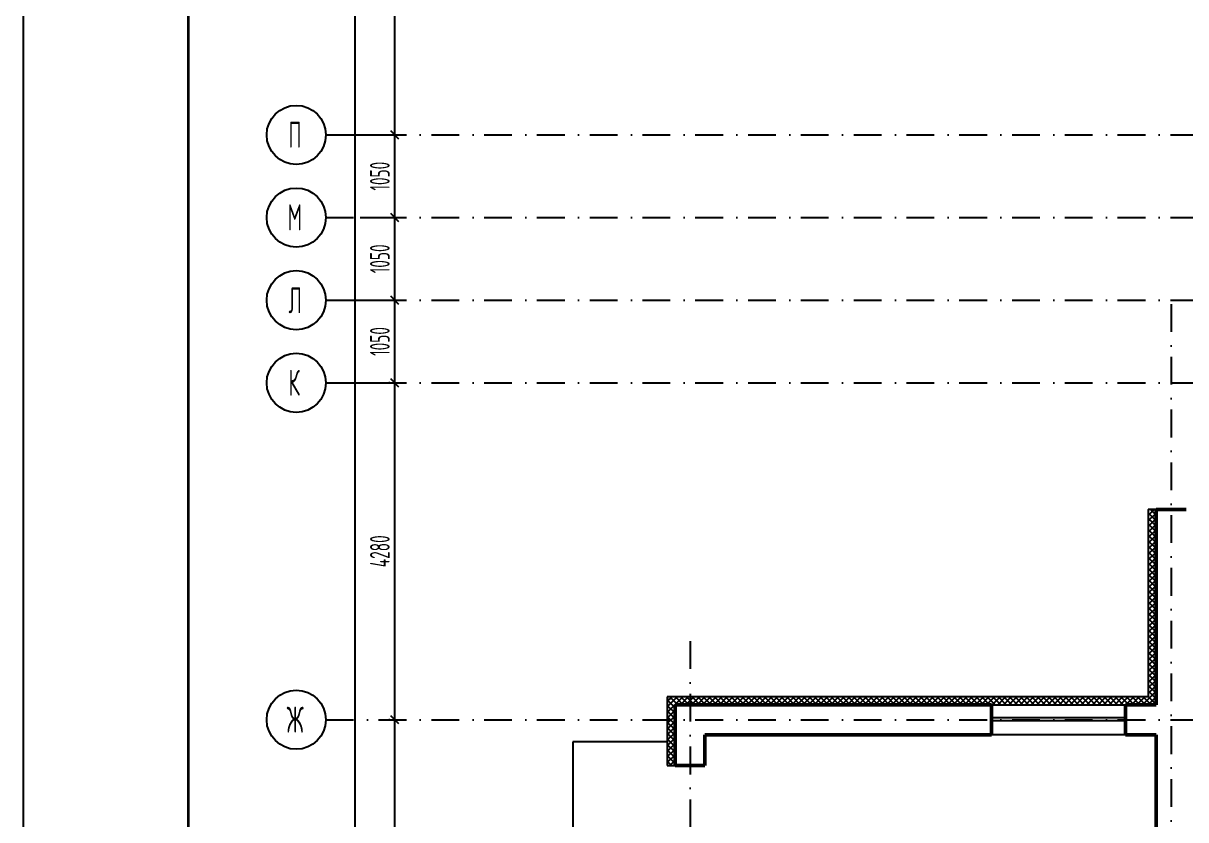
# Model space of a CAD drawing. Extents: x -1560602 to 321118, y -2308202 to -430103.
# Drawn here: x -1560602 to -1545839, y -2040984 to -2030865 of the extents above; entities that cross this region are included whole.
import ezdxf

# ---------------------------------------------------------------- set-up
doc = ezdxf.new("R2010")
doc.units = 0
doc.header["$MEASUREMENT"] = 0
doc.header["$PDSIZE"] = -5
doc.linetypes.add('Dot & Dashed', pattern=[670.277762, 352.777767, -176.388884, 0, -141.111112])
doc.linetypes.add('Штрихпунктирная', pattern=[0.670278, 0.352778, -0.176389, 0, -0.141111])
doc.layers.get('0').update_dxf_attribs({"color": 255, "linetype": 'CONTINUOUS'})
doc.layers.get('Defpoints').update_dxf_attribs({"linetype": 'CONTINUOUS'})
for name, color, linetype in [('Оси', 253, 'Dot & Dashed'), ('отделка', 240, 'CONTINUOUS'), ('РАЗМЕРЫ', 255, 'CONTINUOUS'), ('Утеплитель', 6, 'CONTINUOUS')]:
    doc.layers.add(name, color=color, linetype=linetype)
doc.layers.add('стены', color=5, linetype='CONTINUOUS', lineweight=50)
doc.styles.add('GOST 2.304', font='CS_Gost2304.shx', dxfattribs={"width": 0.7})
doc.styles.get("Standard").update_dxf_attribs({"font": 'spds.shx', "width": 0.7, "height": 250})
doc.styles.add('СГЕНЕРИР_СТИЛЬ_1', font='')
doc.styles.get('СГЕНЕРИР_СТИЛЬ_1').set_extended_font_data('GOST_type_A')
doc.dimstyles.new('SPDS', dxfattribs={"dimscale": 100, "dimtxt": 2.5, "dimasz": 1, "dimexe": 0.75, "dimexo": 0.625, "dimtad": 1, "dimdec": 0, "dimtxsty": 'GOST 2.304', "dimblk": 'OBLIQUE', "dimcen": 2.5, "dimdle": 1, "dimadec": 0, "dimazin": 2, "dimtfac": 0.75, "dimtdec": 0, "dimtmove": 0, "dimatfit": 0, "dimfxl": 1, "dimtolj": 1, "dimarcsym": 1})

# ---------------------------------------------------------------- blocks, each defined once
blk = doc.blocks.new('_Oblique')
at = {"color": 0, "linetype": 'ByBlock', "lineweight": -2}
blk.add_line((-0.5, -0.5), (0.5, 0.5), dxfattribs=at)
blk = doc.blocks.new('*D260')
at = {"layer": 'Defpoints', "color": 0, "transparency": 16777216}
for p in [(-1555885, -2039713), (-1555885, -2039713), (-1555885, -2043133)]:
    blk.add_point(p, dxfattribs=at)
at = {"layer": 'РАЗМЕРЫ', "color": 0, "lineweight": -2, "transparency": 16777216}
for p, q in [((-1555885, -2043233), (-1555885, -2039613)), ((-1555948, -2039713), (-1555960, -2039713)), ((-1555948, -2043133), (-1555960, -2043133))]:
    blk.add_line(p, q, dxfattribs=at)
at = {"layer": 'РАЗМЕРЫ', "color": 0, "lineweight": -2, "transparency": 16777216, "xscale": 100, "yscale": 100, "zscale": 100}
for p, rotation in [((-1555885, -2039713), 90), ((-1555885, -2043133), 270)]:
    blk.add_blockref('_Oblique', p, dxfattribs=dict(at, rotation=rotation))
at = {"layer": 'РАЗМЕРЫ', "color": 0, "transparency": 16777216, "insert": (-1556073, -2041423), "char_height": 250, "attachment_point": 5, "rotation": 90, "style": 'GOST 2.304'}
blk.add_mtext('\\A1;3420', dxfattribs=at)
blk = doc.blocks.new('*D261')
at = {"layer": 'Defpoints', "color": 0, "transparency": 16777216}
for p in [(-1555885, -2035433), (-1555885, -2035433), (-1555885, -2039713)]:
    blk.add_point(p, dxfattribs=at)
at = {"layer": 'РАЗМЕРЫ', "color": 0, "lineweight": -2, "transparency": 16777216}
for p, q in [((-1555885, -2039813), (-1555885, -2035333)), ((-1555948, -2035433), (-1555960, -2035433)), ((-1555948, -2039713), (-1555960, -2039713))]:
    blk.add_line(p, q, dxfattribs=at)
at = {"layer": 'РАЗМЕРЫ', "color": 0, "lineweight": -2, "transparency": 16777216, "xscale": 100, "yscale": 100, "zscale": 100}
for p, rotation in [((-1555885, -2035433), 90), ((-1555885, -2039713), 270)]:
    blk.add_blockref('_Oblique', p, dxfattribs=dict(at, rotation=rotation))
at = {"layer": 'РАЗМЕРЫ', "color": 0, "transparency": 16777216, "insert": (-1556073, -2037573), "char_height": 250, "attachment_point": 5, "rotation": 90, "style": 'GOST 2.304'}
blk.add_mtext('\\A1;4280', dxfattribs=at)
blk = doc.blocks.new('*D262')
at = {"layer": 'Defpoints', "color": 0, "transparency": 16777216}
for p in [(-1556385, -2001403), (-1556385, -2001403), (-1556385, -2052864)]:
    blk.add_point(p, dxfattribs=at)
at = {"layer": 'РАЗМЕРЫ', "color": 0, "lineweight": -2, "transparency": 16777216}
for p, q in [((-1556385, -2052964), (-1556385, -2001303)), ((-1556323, -2001403), (-1556310, -2001403)), ((-1556447, -2052864), (-1556460, -2052864))]:
    blk.add_line(p, q, dxfattribs=at)
at = {"layer": 'РАЗМЕРЫ', "color": 0, "lineweight": -2, "transparency": 16777216, "xscale": 100, "yscale": 100, "zscale": 100}
for p, rotation in [((-1556385, -2001403), 90), ((-1556385, -2052864), 270)]:
    blk.add_blockref('_Oblique', p, dxfattribs=dict(at, rotation=rotation))
at = {"layer": 'РАЗМЕРЫ', "color": 0, "transparency": 16777216, "insert": (-1556572, -2027133), "char_height": 250, "attachment_point": 5, "rotation": 90, "style": 'GOST 2.304'}
blk.add_mtext('\\A1;51460', dxfattribs=at)
blk = doc.blocks.new('*D263')
at = {"layer": 'Defpoints', "color": 0, "transparency": 16777216}
for p in [(-1556760, -2034383), (-1555885, -2034383), (-1556760, -2035433)]:
    blk.add_point(p, dxfattribs=at)
at = {"layer": 'отделка', "color": 0, "lineweight": -2, "transparency": 16777216}
for p, q in [((-1555885, -2035533), (-1555885, -2034283)), ((-1556697, -2034383), (-1555810, -2034383)), ((-1556697, -2035433), (-1555810, -2035433))]:
    blk.add_line(p, q, dxfattribs=at)
at = {"layer": 'отделка', "color": 0, "lineweight": -2, "transparency": 16777216, "xscale": 100, "yscale": 100, "zscale": 100}
for p, rotation in [((-1555885, -2034383), 90), ((-1555885, -2035433), 270)]:
    blk.add_blockref('_Oblique', p, dxfattribs=dict(at, rotation=rotation))
at = {"layer": 'отделка', "color": 0, "transparency": 16777216, "insert": (-1556073, -2034908), "char_height": 250, "attachment_point": 5, "rotation": 90, "style": 'GOST 2.304'}
blk.add_mtext('\\A1;1050', dxfattribs=at)
blk = doc.blocks.new('*D264')
at = {"layer": 'Defpoints', "color": 0, "transparency": 16777216}
for p in [(-1556385, -2033333), (-1555885, -2033333), (-1556385, -2034383)]:
    blk.add_point(p, dxfattribs=at)
at = {"layer": 'отделка', "color": 0, "lineweight": -2, "transparency": 16777216}
for p, q in [((-1556323, -2033333), (-1555810, -2033333)), ((-1555885, -2034483), (-1555885, -2033233)), ((-1556323, -2034383), (-1555810, -2034383))]:
    blk.add_line(p, q, dxfattribs=at)
at = {"layer": 'отделка', "color": 0, "lineweight": -2, "transparency": 16777216, "xscale": 100, "yscale": 100, "zscale": 100}
for p, rotation in [((-1555885, -2033333), 90), ((-1555885, -2034383), 270)]:
    blk.add_blockref('_Oblique', p, dxfattribs=dict(at, rotation=rotation))
at = {"layer": 'отделка', "color": 0, "transparency": 16777216, "insert": (-1556073, -2033858), "char_height": 250, "attachment_point": 5, "rotation": 90, "style": 'GOST 2.304'}
blk.add_mtext('\\A1;1050', dxfattribs=at)
blk = doc.blocks.new('*D265')
at = {"layer": 'Defpoints', "color": 0, "transparency": 16777216}
for p in [(-1556385, -2032283), (-1555885, -2032283), (-1556385, -2033333)]:
    blk.add_point(p, dxfattribs=at)
at = {"layer": 'отделка', "color": 0, "lineweight": -2, "transparency": 16777216}
for p, q in [((-1556323, -2032283), (-1555810, -2032283)), ((-1555885, -2033433), (-1555885, -2032183)), ((-1556323, -2033333), (-1555810, -2033333))]:
    blk.add_line(p, q, dxfattribs=at)
at = {"layer": 'отделка', "color": 0, "lineweight": -2, "transparency": 16777216, "xscale": 100, "yscale": 100, "zscale": 100}
for p, rotation in [((-1555885, -2032283), 90), ((-1555885, -2033333), 270)]:
    blk.add_blockref('_Oblique', p, dxfattribs=dict(at, rotation=rotation))
at = {"layer": 'отделка', "color": 0, "transparency": 16777216, "insert": (-1556073, -2032808), "char_height": 250, "attachment_point": 5, "rotation": 90, "style": 'GOST 2.304'}
blk.add_mtext('\\A1;1050', dxfattribs=at)
blk = doc.blocks.new('*D266')
at = {"layer": 'Defpoints', "color": 0, "transparency": 16777216}
for p in [(-1556760, -2001403), (-1555885, -2001403), (-1556760, -2032283)]:
    blk.add_point(p, dxfattribs=at)
at = {"layer": 'отделка', "color": 0, "lineweight": -2, "transparency": 16777216}
for p, q in [((-1555885, -2032383), (-1555885, -2001303)), ((-1556697, -2001403), (-1555810, -2001403)), ((-1556697, -2032283), (-1555810, -2032283))]:
    blk.add_line(p, q, dxfattribs=at)
at = {"layer": 'отделка', "color": 0, "lineweight": -2, "transparency": 16777216, "xscale": 100, "yscale": 100, "zscale": 100}
for p, rotation in [((-1555885, -2001403), 90), ((-1555885, -2032283), 270)]:
    blk.add_blockref('_Oblique', p, dxfattribs=dict(at, rotation=rotation))
at = {"layer": 'отделка', "color": 0, "transparency": 16777216, "insert": (-1556073, -2016843), "char_height": 250, "attachment_point": 5, "rotation": 90, "style": 'GOST 2.304'}
blk.add_mtext('\\A1;30880', dxfattribs=at)

msp = doc.modelspace()

# ---------------------------------------------------------------- linework, layer by layer
at = {"color": 0, "lineweight": 35, "ltscale": 100}
msp.add_line((-1558501.6, -2067163.2), (-1558501.6, -1994536.2), dxfattribs=at)
at = {"color": 0, "ltscale": 100}
for p, q in [((-1552424.7, -2039993.4), (-1553624.7, -2039993.4)), ((-1553624.7, -2039993.4), (-1553624.7, -2041513.4))]:
    msp.add_line(p, q, dxfattribs=at)
at = {"layer": 'Defpoints', "color": 0, "linetype": 'Continuous', "ltscale": 100}
msp.add_line((-1560601.6, -1994036.2), (-1560601.6, -2067694.5), dxfattribs=at)
at = {"layer": 'Оси', "color": 0, "linetype": 'Штрихпунктирная', "lineweight": -3, "ltscale": 1000}
for p, q in [((-1556760.1, -2032283.4), (-1508694.7, -2032283.4)), ((-1556760.1, -2033333.4), (-1497304.7, -2033333.4)), ((-1556760.1, -2034383.4), (-1497304.7, -2034383.4)), ((-1546024.7, -2034433.4), (-1546024.7, -2057488.4)), ((-1556760.1, -2035433.4), (-1497304.7, -2035433.4)), ((-1552134.7, -2038713.4), (-1552134.7, -2057488.4)), ((-1556760.1, -2039713.4), (-1545024.7, -2039713.4))]:
    msp.add_line(p, q, dxfattribs=at)
at = {"layer": 'Оси', "color": 0, "linetype": 'Continuous', "ltscale": 100}
for centre in [(-1557134.9, -2032283.4), (-1557134.9, -2033333.4), (-1557134.9, -2034383.4), (-1557134.9, -2035433.4), (-1557135.1, -2039713.4)]:
    msp.add_circle(centre, 375, dxfattribs=at)
at = {"layer": 'отделка', "color": 0, "ltscale": 100}
for p, q in [((-1548304.7, -2039523.4), (-1546604.7, -2039523.4)), ((-1546604.7, -2039688.1), (-1548304.7, -2039688.1)), ((-1546604.7, -2039728.1), (-1548304.7, -2039728.1)), ((-1546604.7, -2039903.4), (-1548304.7, -2039903.4))]:
    msp.add_line(p, q, dxfattribs=at)
at = {"layer": 'стены', "color": 0, "ltscale": 100}
for p, q in [((-1546214.7, -2037213.4), (-1546214.7, -2037043.4)), ((-1545834.7, -2037043.4), (-1546214.7, -2037043.4)), ((-1546214.7, -2037213.4), (-1546214.7, -2039523.4)), ((-1548304.7, -2039523.4), (-1552324.7, -2039523.4)), ((-1552324.7, -2039523.4), (-1552324.7, -2040293.4)), ((-1548304.7, -2039523.4), (-1548304.7, -2039593.4)), ((-1546214.7, -2039523.4), (-1546604.7, -2039523.4)), ((-1546604.7, -2039523.4), (-1546604.7, -2039593.4)), ((-1548304.7, -2039593.4), (-1548304.7, -2039903.4)), ((-1546604.7, -2039593.4), (-1546604.7, -2039903.4)), ((-1551944.7, -2039903.4), (-1548304.7, -2039903.4)), ((-1551944.7, -2040293.4), (-1551944.7, -2039903.4)), ((-1546604.7, -2039903.4), (-1546214.7, -2039903.4)), ((-1546214.7, -2039903.4), (-1546214.7, -2041383.4)), ((-1552254.7, -2040293.4), (-1551944.7, -2040293.4))]:
    msp.add_line(p, q, dxfattribs=at)
at = {"layer": 'стены', "color": 0, "linetype": 'Continuous', "ltscale": 100}
for p, q in [((-1548304.7, -2039523.4), (-1548304.7, -2039593.4)), ((-1546604.7, -2039523.4), (-1546604.7, -2039593.4)), ((-1552324.7, -2040293.4), (-1552254.7, -2040293.4))]:
    msp.add_line(p, q, dxfattribs=at)
at = {"layer": 'Утеплитель', "color": 0, "ltscale": 100}
for p, q in [((-1546314.7, -2037043.4), (-1546314.7, -2037213.4)), ((-1546214.7, -2037043.4), (-1546314.7, -2037043.4)), ((-1546314.7, -2037046.1), (-1546312.1, -2037043.4)), ((-1546314.7, -2037116.8), (-1546241.3, -2037043.4)), ((-1546214.7, -2037185), (-1546314.7, -2037085)), ((-1546314.7, -2037187.5), (-1546214.7, -2037087.5)), ((-1546257, -2037213.4), (-1546314.7, -2037155.7)), ((-1546214.7, -2037114.3), (-1546285.6, -2037043.4)), ((-1546269.9, -2037213.4), (-1546214.7, -2037158.3)), ((-1546214.7, -2037043.5), (-1546214.8, -2037043.4)), ((-1546314.7, -2037213.4), (-1546314.7, -2039423.4)), ((-1546314.7, -2037258.3), (-1546269.9, -2037213.4)), ((-1546214.7, -2037326.4), (-1546314.7, -2037226.4)), ((-1546314.7, -2037329), (-1546214.7, -2037229)), ((-1546214.7, -2037397.1), (-1546314.7, -2037297.1)), ((-1546314.7, -2037399.7), (-1546214.7, -2037299.7)), ((-1546214.7, -2037255.7), (-1546257, -2037213.4)), ((-1546214.7, -2037467.8), (-1546314.7, -2037367.8)), ((-1546314.7, -2037470.4), (-1546214.7, -2037370.4)), ((-1546214.7, -2037538.5), (-1546314.7, -2037438.5)), ((-1546314.7, -2037541.1), (-1546214.7, -2037441.1)), ((-1546214.7, -2037609.2), (-1546314.7, -2037509.2)), ((-1546314.7, -2037611.8), (-1546214.7, -2037511.8)), ((-1546214.7, -2037679.9), (-1546314.7, -2037579.9)), ((-1546314.7, -2037682.5), (-1546214.7, -2037582.5)), ((-1546214.7, -2037750.6), (-1546314.7, -2037650.6)), ((-1546314.7, -2037753.2), (-1546214.7, -2037653.2)), ((-1546214.7, -2037821.4), (-1546314.7, -2037721.4)), ((-1546314.7, -2037823.9), (-1546214.7, -2037723.9)), ((-1546214.7, -2037892.1), (-1546314.7, -2037792.1)), ((-1546314.7, -2037894.7), (-1546214.7, -2037794.7)), ((-1546214.7, -2037962.8), (-1546314.7, -2037862.8)), ((-1546314.7, -2037965.4), (-1546214.7, -2037865.4)), ((-1546214.7, -2038033.5), (-1546314.7, -2037933.5)), ((-1546314.7, -2038036.1), (-1546214.7, -2037936.1)), ((-1546214.7, -2038104.2), (-1546314.7, -2038004.2)), ((-1546314.7, -2038106.8), (-1546214.7, -2038006.8)), ((-1546214.7, -2038174.9), (-1546314.7, -2038074.9)), ((-1546314.7, -2038177.5), (-1546214.7, -2038077.5)), ((-1546214.7, -2038245.6), (-1546314.7, -2038145.6)), ((-1546314.7, -2038248.2), (-1546214.7, -2038148.2)), ((-1546214.7, -2038316.3), (-1546314.7, -2038216.3)), ((-1546314.7, -2038318.9), (-1546214.7, -2038218.9)), ((-1546214.7, -2038387), (-1546314.7, -2038287)), ((-1546314.7, -2038389.6), (-1546214.7, -2038289.6)), ((-1546214.7, -2038457.8), (-1546314.7, -2038357.8)), ((-1546314.7, -2038460.3), (-1546214.7, -2038360.3)), ((-1546214.7, -2038528.5), (-1546314.7, -2038428.5)), ((-1546314.7, -2038531.1), (-1546214.7, -2038431.1)), ((-1546214.7, -2038599.2), (-1546314.7, -2038499.2)), ((-1546314.7, -2038601.8), (-1546214.7, -2038501.8)), ((-1546214.7, -2038669.9), (-1546314.7, -2038569.9)), ((-1546314.7, -2038672.5), (-1546214.7, -2038572.5)), ((-1546214.7, -2038740.6), (-1546314.7, -2038640.6)), ((-1546314.7, -2038743.2), (-1546214.7, -2038643.2)), ((-1546214.7, -2038811.3), (-1546314.7, -2038711.3)), ((-1546314.7, -2038813.9), (-1546214.7, -2038713.9)), ((-1546214.7, -2038882), (-1546314.7, -2038782)), ((-1546314.7, -2038884.6), (-1546214.7, -2038784.6)), ((-1546214.7, -2038952.7), (-1546314.7, -2038852.7)), ((-1546314.7, -2038955.3), (-1546214.7, -2038855.3)), ((-1546214.7, -2039023.4), (-1546314.7, -2038923.4)), ((-1546314.7, -2039026), (-1546214.7, -2038926)), ((-1546214.7, -2039094.2), (-1546314.7, -2038994.2)), ((-1546314.7, -2039096.7), (-1546214.7, -2038996.7)), ((-1546214.7, -2039164.9), (-1546314.7, -2039064.9)), ((-1546314.7, -2039167.4), (-1546214.7, -2039067.4)), ((-1546214.7, -2039235.6), (-1546314.7, -2039135.6)), ((-1546314.7, -2039238.2), (-1546214.7, -2039138.2)), ((-1546214.7, -2039306.3), (-1546314.7, -2039206.3)), ((-1546314.7, -2039308.9), (-1546214.7, -2039208.9)), ((-1546214.7, -2039377), (-1546314.7, -2039277)), ((-1546314.7, -2039379.6), (-1546214.7, -2039279.6)), ((-1546214.7, -2039447.7), (-1546314.7, -2039347.7)), ((-1546301.3, -2039436.9), (-1546214.7, -2039350.3)), ((-1548304.7, -2039423.4), (-1552424.7, -2039423.4)), ((-1552424.7, -2039423.4), (-1552424.7, -2040293.4)), ((-1552424.7, -2039479.2), (-1552396.9, -2039451.3)), ((-1552324.7, -2039560.2), (-1552424.7, -2039460.2)), ((-1552424.7, -2039549.9), (-1552361.5, -2039486.7)), ((-1552424.7, -2039620.6), (-1552326.2, -2039522)), ((-1552324.7, -2039631), (-1552424.7, -2039531)), ((-1552396.9, -2039451.3), (-1552369, -2039423.4)), ((-1552290.8, -2039523.4), (-1552390.8, -2039423.4)), ((-1552361.5, -2039486.7), (-1552298.3, -2039423.4)), ((-1552326.2, -2039522), (-1552227.6, -2039423.4)), ((-1552220.1, -2039523.4), (-1552320.1, -2039423.4)), ((-1552256.9, -2039523.4), (-1552156.9, -2039423.4)), ((-1552149.4, -2039523.4), (-1552249.4, -2039423.4)), ((-1552186.2, -2039523.4), (-1552086.2, -2039423.4)), ((-1552078.7, -2039523.4), (-1552178.7, -2039423.4)), ((-1552115.5, -2039523.4), (-1552015.5, -2039423.4)), ((-1552008, -2039523.4), (-1552108, -2039423.4)), ((-1552044.7, -2039523.4), (-1551944.7, -2039423.4)), ((-1551937.3, -2039523.4), (-1552037.3, -2039423.4)), ((-1551974, -2039523.4), (-1551874, -2039423.4)), ((-1551866.6, -2039523.4), (-1551966.6, -2039423.4)), ((-1551903.3, -2039523.4), (-1551803.3, -2039423.4)), ((-1551795.9, -2039523.4), (-1551895.9, -2039423.4)), ((-1551832.6, -2039523.4), (-1551732.6, -2039423.4)), ((-1551725.2, -2039523.4), (-1551825.2, -2039423.4)), ((-1551761.9, -2039523.4), (-1551661.9, -2039423.4)), ((-1551654.4, -2039523.4), (-1551754.4, -2039423.4)), ((-1551691.2, -2039523.4), (-1551591.2, -2039423.4)), ((-1551583.7, -2039523.4), (-1551683.7, -2039423.4)), ((-1551620.5, -2039523.4), (-1551520.5, -2039423.4)), ((-1551513, -2039523.4), (-1551613, -2039423.4)), ((-1551549.8, -2039523.4), (-1551449.8, -2039423.4)), ((-1551442.3, -2039523.4), (-1551542.3, -2039423.4)), ((-1551479.1, -2039523.4), (-1551379.1, -2039423.4)), ((-1551371.6, -2039523.4), (-1551471.6, -2039423.4)), ((-1551408.4, -2039523.4), (-1551308.4, -2039423.4)), ((-1551300.9, -2039523.4), (-1551400.9, -2039423.4)), ((-1551337.6, -2039523.4), (-1551237.6, -2039423.4)), ((-1551230.2, -2039523.4), (-1551330.2, -2039423.4)), ((-1551266.9, -2039523.4), (-1551166.9, -2039423.4)), ((-1551159.5, -2039523.4), (-1551259.5, -2039423.4)), ((-1551196.2, -2039523.4), (-1551096.2, -2039423.4)), ((-1551088.8, -2039523.4), (-1551188.8, -2039423.4)), ((-1551125.5, -2039523.4), (-1551025.5, -2039423.4)), ((-1551018, -2039523.4), (-1551118, -2039423.4)), ((-1551054.8, -2039523.4), (-1550954.8, -2039423.4)), ((-1550947.3, -2039523.4), (-1551047.3, -2039423.4)), ((-1550984.1, -2039523.4), (-1550884.1, -2039423.4)), ((-1550876.6, -2039523.4), (-1550976.6, -2039423.4)), ((-1550913.4, -2039523.4), (-1550813.4, -2039423.4)), ((-1550805.9, -2039523.4), (-1550905.9, -2039423.4)), ((-1550842.7, -2039523.4), (-1550742.7, -2039423.4)), ((-1550735.2, -2039523.4), (-1550835.2, -2039423.4)), ((-1550772, -2039523.4), (-1550672, -2039423.4)), ((-1550664.5, -2039523.4), (-1550764.5, -2039423.4)), ((-1550701.2, -2039523.4), (-1550601.2, -2039423.4)), ((-1550593.8, -2039523.4), (-1550693.8, -2039423.4)), ((-1550630.5, -2039523.4), (-1550530.5, -2039423.4)), ((-1550523.1, -2039523.4), (-1550623.1, -2039423.4)), ((-1550559.8, -2039523.4), (-1550459.8, -2039423.4)), ((-1550452.4, -2039523.4), (-1550552.4, -2039423.4)), ((-1550489.1, -2039523.4), (-1550389.1, -2039423.4)), ((-1550381.6, -2039523.4), (-1550481.6, -2039423.4)), ((-1550418.4, -2039523.4), (-1550318.4, -2039423.4)), ((-1550310.9, -2039523.4), (-1550410.9, -2039423.4)), ((-1550347.7, -2039523.4), (-1550247.7, -2039423.4)), ((-1550240.2, -2039523.4), (-1550340.2, -2039423.4)), ((-1550277, -2039523.4), (-1550177, -2039423.4)), ((-1550169.5, -2039523.4), (-1550269.5, -2039423.4)), ((-1550206.3, -2039523.4), (-1550106.3, -2039423.4)), ((-1550098.8, -2039523.4), (-1550198.8, -2039423.4)), ((-1550135.6, -2039523.4), (-1550035.6, -2039423.4)), ((-1550028.1, -2039523.4), (-1550128.1, -2039423.4)), ((-1550064.8, -2039523.4), (-1549964.8, -2039423.4)), ((-1549957.4, -2039523.4), (-1550057.4, -2039423.4)), ((-1549994.1, -2039523.4), (-1549894.1, -2039423.4)), ((-1549886.7, -2039523.4), (-1549986.7, -2039423.4)), ((-1549923.4, -2039523.4), (-1549823.4, -2039423.4)), ((-1549816, -2039523.4), (-1549916, -2039423.4)), ((-1549852.7, -2039523.4), (-1549752.7, -2039423.4)), ((-1549745.3, -2039523.4), (-1549845.3, -2039423.4)), ((-1549782, -2039523.4), (-1549682, -2039423.4)), ((-1549674.5, -2039523.4), (-1549774.5, -2039423.4)), ((-1549711.3, -2039523.4), (-1549611.3, -2039423.4)), ((-1549603.8, -2039523.4), (-1549703.8, -2039423.4)), ((-1549640.6, -2039523.4), (-1549540.6, -2039423.4)), ((-1549533.1, -2039523.4), (-1549633.1, -2039423.4)), ((-1549569.9, -2039523.4), (-1549469.9, -2039423.4)), ((-1549462.4, -2039523.4), (-1549562.4, -2039423.4)), ((-1549499.2, -2039523.4), (-1549399.2, -2039423.4)), ((-1549391.7, -2039523.4), (-1549491.7, -2039423.4)), ((-1549428.5, -2039523.4), (-1549328.5, -2039423.4)), ((-1549321, -2039523.4), (-1549421, -2039423.4)), ((-1549357.7, -2039523.4), (-1549257.7, -2039423.4)), ((-1549250.3, -2039523.4), (-1549350.3, -2039423.4)), ((-1549287, -2039523.4), (-1549187, -2039423.4)), ((-1549179.6, -2039523.4), (-1549279.6, -2039423.4)), ((-1549216.3, -2039523.4), (-1549116.3, -2039423.4)), ((-1549108.9, -2039523.4), (-1549208.9, -2039423.4)), ((-1549145.6, -2039523.4), (-1549045.6, -2039423.4)), ((-1549038.1, -2039523.4), (-1549138.1, -2039423.4)), ((-1549074.9, -2039523.4), (-1548974.9, -2039423.4)), ((-1548967.4, -2039523.4), (-1549067.4, -2039423.4)), ((-1549004.2, -2039523.4), (-1548904.2, -2039423.4)), ((-1548896.7, -2039523.4), (-1548996.7, -2039423.4)), ((-1548933.5, -2039523.4), (-1548833.5, -2039423.4)), ((-1548826, -2039523.4), (-1548926, -2039423.4)), ((-1548862.8, -2039523.4), (-1548762.8, -2039423.4)), ((-1548755.3, -2039523.4), (-1548855.3, -2039423.4)), ((-1548792.1, -2039523.4), (-1548692.1, -2039423.4)), ((-1548684.6, -2039523.4), (-1548784.6, -2039423.4)), ((-1548721.3, -2039523.4), (-1548621.3, -2039423.4)), ((-1548613.9, -2039523.4), (-1548713.9, -2039423.4)), ((-1548650.6, -2039523.4), (-1548550.6, -2039423.4)), ((-1548543.2, -2039523.4), (-1548643.2, -2039423.4)), ((-1548579.9, -2039523.4), (-1548479.9, -2039423.4)), ((-1548472.5, -2039523.4), (-1548572.5, -2039423.4)), ((-1548509.2, -2039523.4), (-1548409.2, -2039423.4)), ((-1548401.7, -2039523.4), (-1548501.7, -2039423.4)), ((-1548438.5, -2039523.4), (-1548338.5, -2039423.4)), ((-1548331, -2039523.4), (-1548431, -2039423.4)), ((-1548367.8, -2039523.4), (-1548304.7, -2039460.4)), ((-1548304.7, -2039479), (-1548360.3, -2039423.4)), ((-1546314.7, -2039423.4), (-1548304.7, -2039423.4)), ((-1548304.7, -2039460.4), (-1548267.8, -2039423.4)), ((-1548260.3, -2039523.4), (-1548304.7, -2039479)), ((-1548297.1, -2039523.4), (-1548197.1, -2039423.4)), ((-1548189.6, -2039523.4), (-1548289.6, -2039423.4)), ((-1548226.4, -2039523.4), (-1548126.4, -2039423.4)), ((-1548118.9, -2039523.4), (-1548218.9, -2039423.4)), ((-1548155.7, -2039523.4), (-1548055.7, -2039423.4)), ((-1548048.2, -2039523.4), (-1548148.2, -2039423.4)), ((-1548084.9, -2039523.4), (-1547984.9, -2039423.4)), ((-1547977.5, -2039523.4), (-1548077.5, -2039423.4)), ((-1548014.2, -2039523.4), (-1547914.2, -2039423.4)), ((-1547906.8, -2039523.4), (-1548006.8, -2039423.4)), ((-1547943.5, -2039523.4), (-1547843.5, -2039423.4)), ((-1547836.1, -2039523.4), (-1547936.1, -2039423.4)), ((-1547872.8, -2039523.4), (-1547772.8, -2039423.4)), ((-1547765.4, -2039523.4), (-1547865.4, -2039423.4)), ((-1547802.1, -2039523.4), (-1547702.1, -2039423.4)), ((-1547694.6, -2039523.4), (-1547794.6, -2039423.4)), ((-1547731.4, -2039523.4), (-1547631.4, -2039423.4)), ((-1547623.9, -2039523.4), (-1547723.9, -2039423.4)), ((-1547660.7, -2039523.4), (-1547560.7, -2039423.4)), ((-1547553.2, -2039523.4), (-1547653.2, -2039423.4)), ((-1547590, -2039523.4), (-1547490, -2039423.4)), ((-1547482.5, -2039523.4), (-1547582.5, -2039423.4)), ((-1547519.3, -2039523.4), (-1547419.3, -2039423.4)), ((-1547411.8, -2039523.4), (-1547511.8, -2039423.4)), ((-1547448.6, -2039523.4), (-1547348.6, -2039423.4)), ((-1547341.1, -2039523.4), (-1547441.1, -2039423.4)), ((-1547377.8, -2039523.4), (-1547277.8, -2039423.4)), ((-1547270.4, -2039523.4), (-1547370.4, -2039423.4)), ((-1547307.1, -2039523.4), (-1547207.1, -2039423.4)), ((-1547199.7, -2039523.4), (-1547299.7, -2039423.4)), ((-1547236.4, -2039523.4), (-1547136.4, -2039423.4)), ((-1547129, -2039523.4), (-1547229, -2039423.4)), ((-1547165.7, -2039523.4), (-1547065.7, -2039423.4)), ((-1547058.2, -2039523.4), (-1547158.2, -2039423.4)), ((-1547095, -2039523.4), (-1546995, -2039423.4)), ((-1546987.5, -2039523.4), (-1547087.5, -2039423.4)), ((-1547024.3, -2039523.4), (-1546924.3, -2039423.4)), ((-1546916.8, -2039523.4), (-1547016.8, -2039423.4)), ((-1546953.6, -2039523.4), (-1546853.6, -2039423.4)), ((-1546846.1, -2039523.4), (-1546946.1, -2039423.4)), ((-1546882.9, -2039523.4), (-1546782.9, -2039423.4)), ((-1546775.4, -2039523.4), (-1546875.4, -2039423.4)), ((-1546812.2, -2039523.4), (-1546712.2, -2039423.4)), ((-1546704.7, -2039523.4), (-1546804.7, -2039423.4)), ((-1546741.4, -2039523.4), (-1546641.4, -2039423.4)), ((-1546634, -2039523.4), (-1546734, -2039423.4)), ((-1546670.7, -2039523.4), (-1546570.7, -2039423.4)), ((-1546563.3, -2039523.4), (-1546663.3, -2039423.4)), ((-1546600, -2039523.4), (-1546500, -2039423.4)), ((-1546492.6, -2039523.4), (-1546592.6, -2039423.4)), ((-1546529.3, -2039523.4), (-1546429.3, -2039423.4)), ((-1546421.9, -2039523.4), (-1546521.9, -2039423.4)), ((-1546458.6, -2039523.4), (-1546358.6, -2039423.4)), ((-1546351.1, -2039523.4), (-1546451.1, -2039423.4)), ((-1546387.9, -2039523.4), (-1546301.3, -2039436.9)), ((-1546280.4, -2039523.4), (-1546380.4, -2039423.4)), ((-1546317.2, -2039523.4), (-1546266, -2039472.2)), ((-1546214.7, -2039518.4), (-1546314.7, -2039418.4)), ((-1546266, -2039472.2), (-1546214.7, -2039421)), ((-1546246.5, -2039523.4), (-1546230.6, -2039507.6)), ((-1546230.6, -2039507.6), (-1546214.7, -2039491.7)), ((-1552424.7, -2039691.3), (-1552324.7, -2039591.3)), ((-1552324.7, -2039701.7), (-1552424.7, -2039601.7)), ((-1552424.7, -2039762), (-1552324.7, -2039662)), ((-1552324.7, -2039772.4), (-1552424.7, -2039672.4)), ((-1552424.7, -2039832.7), (-1552324.7, -2039732.7)), ((-1552324.7, -2039843.1), (-1552424.7, -2039743.1)), ((-1552424.7, -2039903.4), (-1552324.7, -2039803.4)), ((-1552324.7, -2039913.8), (-1552424.7, -2039813.8)), ((-1552424.7, -2039974.1), (-1552324.7, -2039874.1)), ((-1552324.7, -2039984.5), (-1552424.7, -2039884.5)), ((-1552424.7, -2040044.9), (-1552324.7, -2039944.9)), ((-1552324.7, -2040055.2), (-1552424.7, -2039955.2)), ((-1552424.7, -2040115.6), (-1552324.7, -2040015.6)), ((-1552324.7, -2040125.9), (-1552424.7, -2040025.9)), ((-1552424.7, -2040186.3), (-1552324.7, -2040086.3)), ((-1552324.7, -2040196.6), (-1552424.7, -2040096.6)), ((-1552424.7, -2040257), (-1552324.7, -2040157)), ((-1552324.7, -2040267.4), (-1552424.7, -2040167.4)), ((-1552369.4, -2040293.4), (-1552424.7, -2040238.1)), ((-1552390.5, -2040293.4), (-1552324.7, -2040227.7)), ((-1552424.7, -2040293.4), (-1552324.7, -2040293.4))]:
    msp.add_line(p, q, dxfattribs=at)

# ---------------------------------------------------------------- texts
at = {"layer": 'Оси', "color": 0, "linetype": 'Continuous', "width": 0.7}
for s, p in [('П', (-1557233.2, -2032446.3)), ('М', (-1557244.6, -2033496.3)), ('Л', (-1557233.1, -2034549.1)), ('К', (-1557233.2, -2035596)), ('Ж', (-1557256.3, -2039876.7))]:
    msp.add_text(s, height=330, dxfattribs=at).set_placement(p)
at = {"layer": 'Оси', "color": 0, "ltscale": 100, "char_height": 0.23, "attachment_point": 5, "rotation": 90, "style": 'СГЕНЕРИР_СТИЛЬ_1'}
for s, insert in [('\\A1;1050010', (-1555885.3, -2034908.1)), ('\\A1;4280345', (-1555885.3, -2037573.3))]:
    msp.add_mtext(s, dxfattribs=dict(at, insert=insert))

# ---------------------------------------------------------------- dimensions: what is measured, and where the dimension line sits
at = {"layer": 'отделка', "color": 0}
for base, p1, p2, picture, middle in [((-1555885.1, -2001403.4), (-1556759.9, -2032283.4), (-1556759.9, -2001403.4), '*D266', (-1556072.6, -2016843.4)), ((-1555885.1, -2032283.4), (-1556385.1, -2033333.4), (-1556385.1, -2032283.4), '*D265', (-1556072.6, -2032808.4)), ((-1555885.1, -2033333.4), (-1556385.1, -2034383.4), (-1556385.1, -2033333.4), '*D264', (-1556072.6, -2033858.4)), ((-1555885.1, -2034383.4), (-1556759.9, -2035433.4), (-1556759.9, -2034383.4), '*D263', (-1556072.6, -2034908.4))]:
    dim = msp.add_linear_dim(base=base, p1=p1, p2=p2, angle=90, dimstyle='SPDS', override={"dimscale": 100, "dimlfac": 1, "dimtxsty": 'GOST 2.304', "dimtolj": 1}, dxfattribs=at)
    dim.commit()
    dim.dimension.update_dxf_attribs({"geometry": picture, "text_midpoint": middle})
at = {"layer": 'РАЗМЕРЫ', "color": 0}
for base, p1, p2, picture, middle in [((-1556385, -2001403.4), (-1556385, -2052863.5), (-1556385.1, -2001403.4), '*D262', (-1556572.5, -2027133.5)), ((-1555885.1, -2035433.4), (-1555885.1, -2039713.4), (-1555885.1, -2035433.4), '*D261', (-1556072.6, -2037573.4)), ((-1555885.1, -2039713.4), (-1555885.1, -2043133.4), (-1555885.1, -2039713.4), '*D260', (-1556072.6, -2041423.4))]:
    dim = msp.add_linear_dim(base=base, p1=p1, p2=p2, angle=90, dimstyle='SPDS', override={"dimscale": 100, "dimlfac": 1, "dimtxsty": 'GOST 2.304', "dimtolj": 1}, dxfattribs=at)
    dim.commit()
    dim.dimension.update_dxf_attribs({"geometry": picture, "text_midpoint": middle})

doc.saveas('drawing.dxf')
